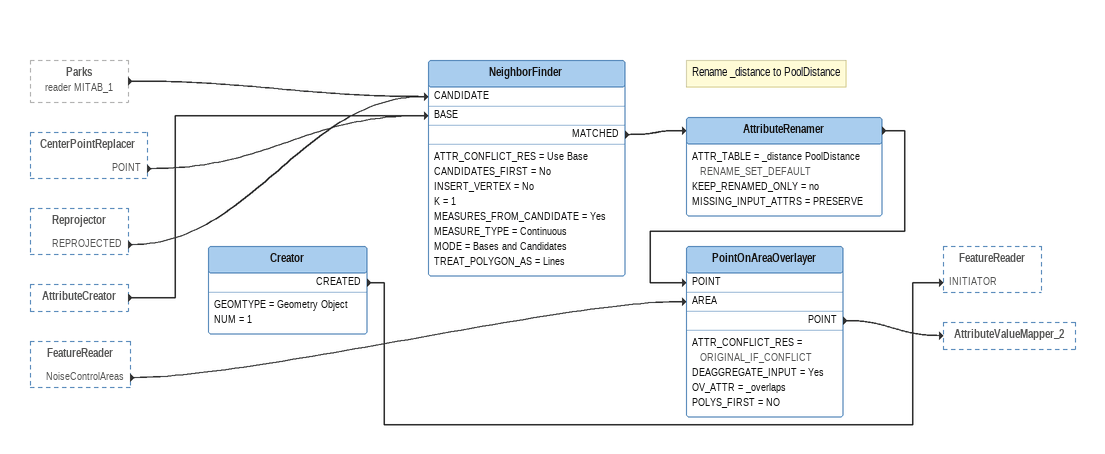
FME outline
Parks (reader MITAB_1) [outside]
    -> NeighborFinder [CANDIDATE]
CenterPointReplacer [outside]
    POINT -> NeighborFinder [BASE]
Reprojector [outside]
    REPROJECTED -> NeighborFinder [CANDIDATE]
AttributeCreator [outside]
    -> NeighborFinder [BASE]
FeatureReader [outside]
    NoiseControlAreas -> PointOnAreaOverlayer [AREA]
NeighborFinder
    ATTR_CONFLICT_RES = Use Base
    CANDIDATES_FIRST = No
    INSERT_VERTEX = No
    K = 1
    MEASURES_FROM_CANDIDATE = Yes
    MEASURE_TYPE = Continuous
    MODE = Bases and Candidates
    TREAT_POLYGON_AS = Lines
    MATCHED -> AttributeRenamer
Note: Rename _distance to PoolDistance
AttributeRenamer
    ATTR_TABLE = _distance PoolDistance RENAME_SET_DEFAULT
    KEEP_RENAMED_ONLY = no
    MISSING_INPUT_ATTRS = PRESERVE
    -> PointOnAreaOverlayer [POINT]
Creator
    GEOMTYPE = Geometry Object
    NUM = 1
    CREATED -> FeatureReader [INITIATOR]
PointOnAreaOverlayer
    ATTR_CONFLICT_RES = ORIGINAL_IF_CONFLICT
    DEAGGREGATE_INPUT = Yes
    OV_ATTR = _overlaps
    POLYS_FIRST = NO
    POINT -> AttributeValueMapper_2
